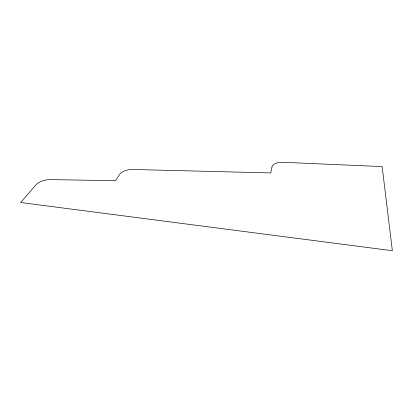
<?xml version="1.0" encoding="UTF-8"?>
<svg xmlns="http://www.w3.org/2000/svg" width="413" height="413" viewBox="0 0 413 413"><rect width="100%" height="100%" fill="white"/><g stroke="black" fill="none" stroke-linecap="round" stroke-linejoin="round"><path stroke-width="0.62" d="M271.976 166.94L270.732 172.928L132.96 169.49A12.23 6.334 -4.2 0 0 119.605 174.389L115.516 180.688L52.11 179.629A13.04 6.562 -9.1 0 0 36.024 184.797L20.65 202.52L392.35 250.722L382.149 166.599L283.246 162.299A11.863 5.999 5.1 0 0 271.976 166.94"/></g></svg>
